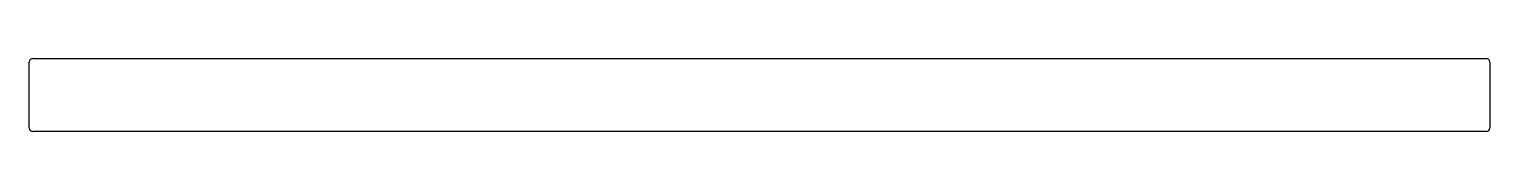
# Model space of a CAD drawing. Extents: x 2624 to 2724, y 1275 to 1280.
import ezdxf

# ---------------------------------------------------------------- set-up
doc = ezdxf.new("R2010")
doc.units = 0
doc.layers.get('0').update_dxf_attribs({"linetype": 'CONTINUOUS'})

msp = doc.modelspace()

# ---------------------------------------------------------------- linework, layer by layer
for p, q in [((2623.97, 1275.5), (2623.97, 1280)), ((2624.22, 1280.25), (2723.72, 1280.25)), ((2723.97, 1280), (2723.97, 1275.5)), ((2723.72, 1275.25), (2624.22, 1275.25))]:
    msp.add_line(p, q)
for centre, start, end in [((2624.22, 1280), 90, 180), ((2723.72, 1280), 0, 90), ((2624.22, 1275.5), 180, 270), ((2723.72, 1275.5), 270, 0)]:
    msp.add_arc(centre, 0.25, start, end)

doc.saveas('drawing.dxf')
